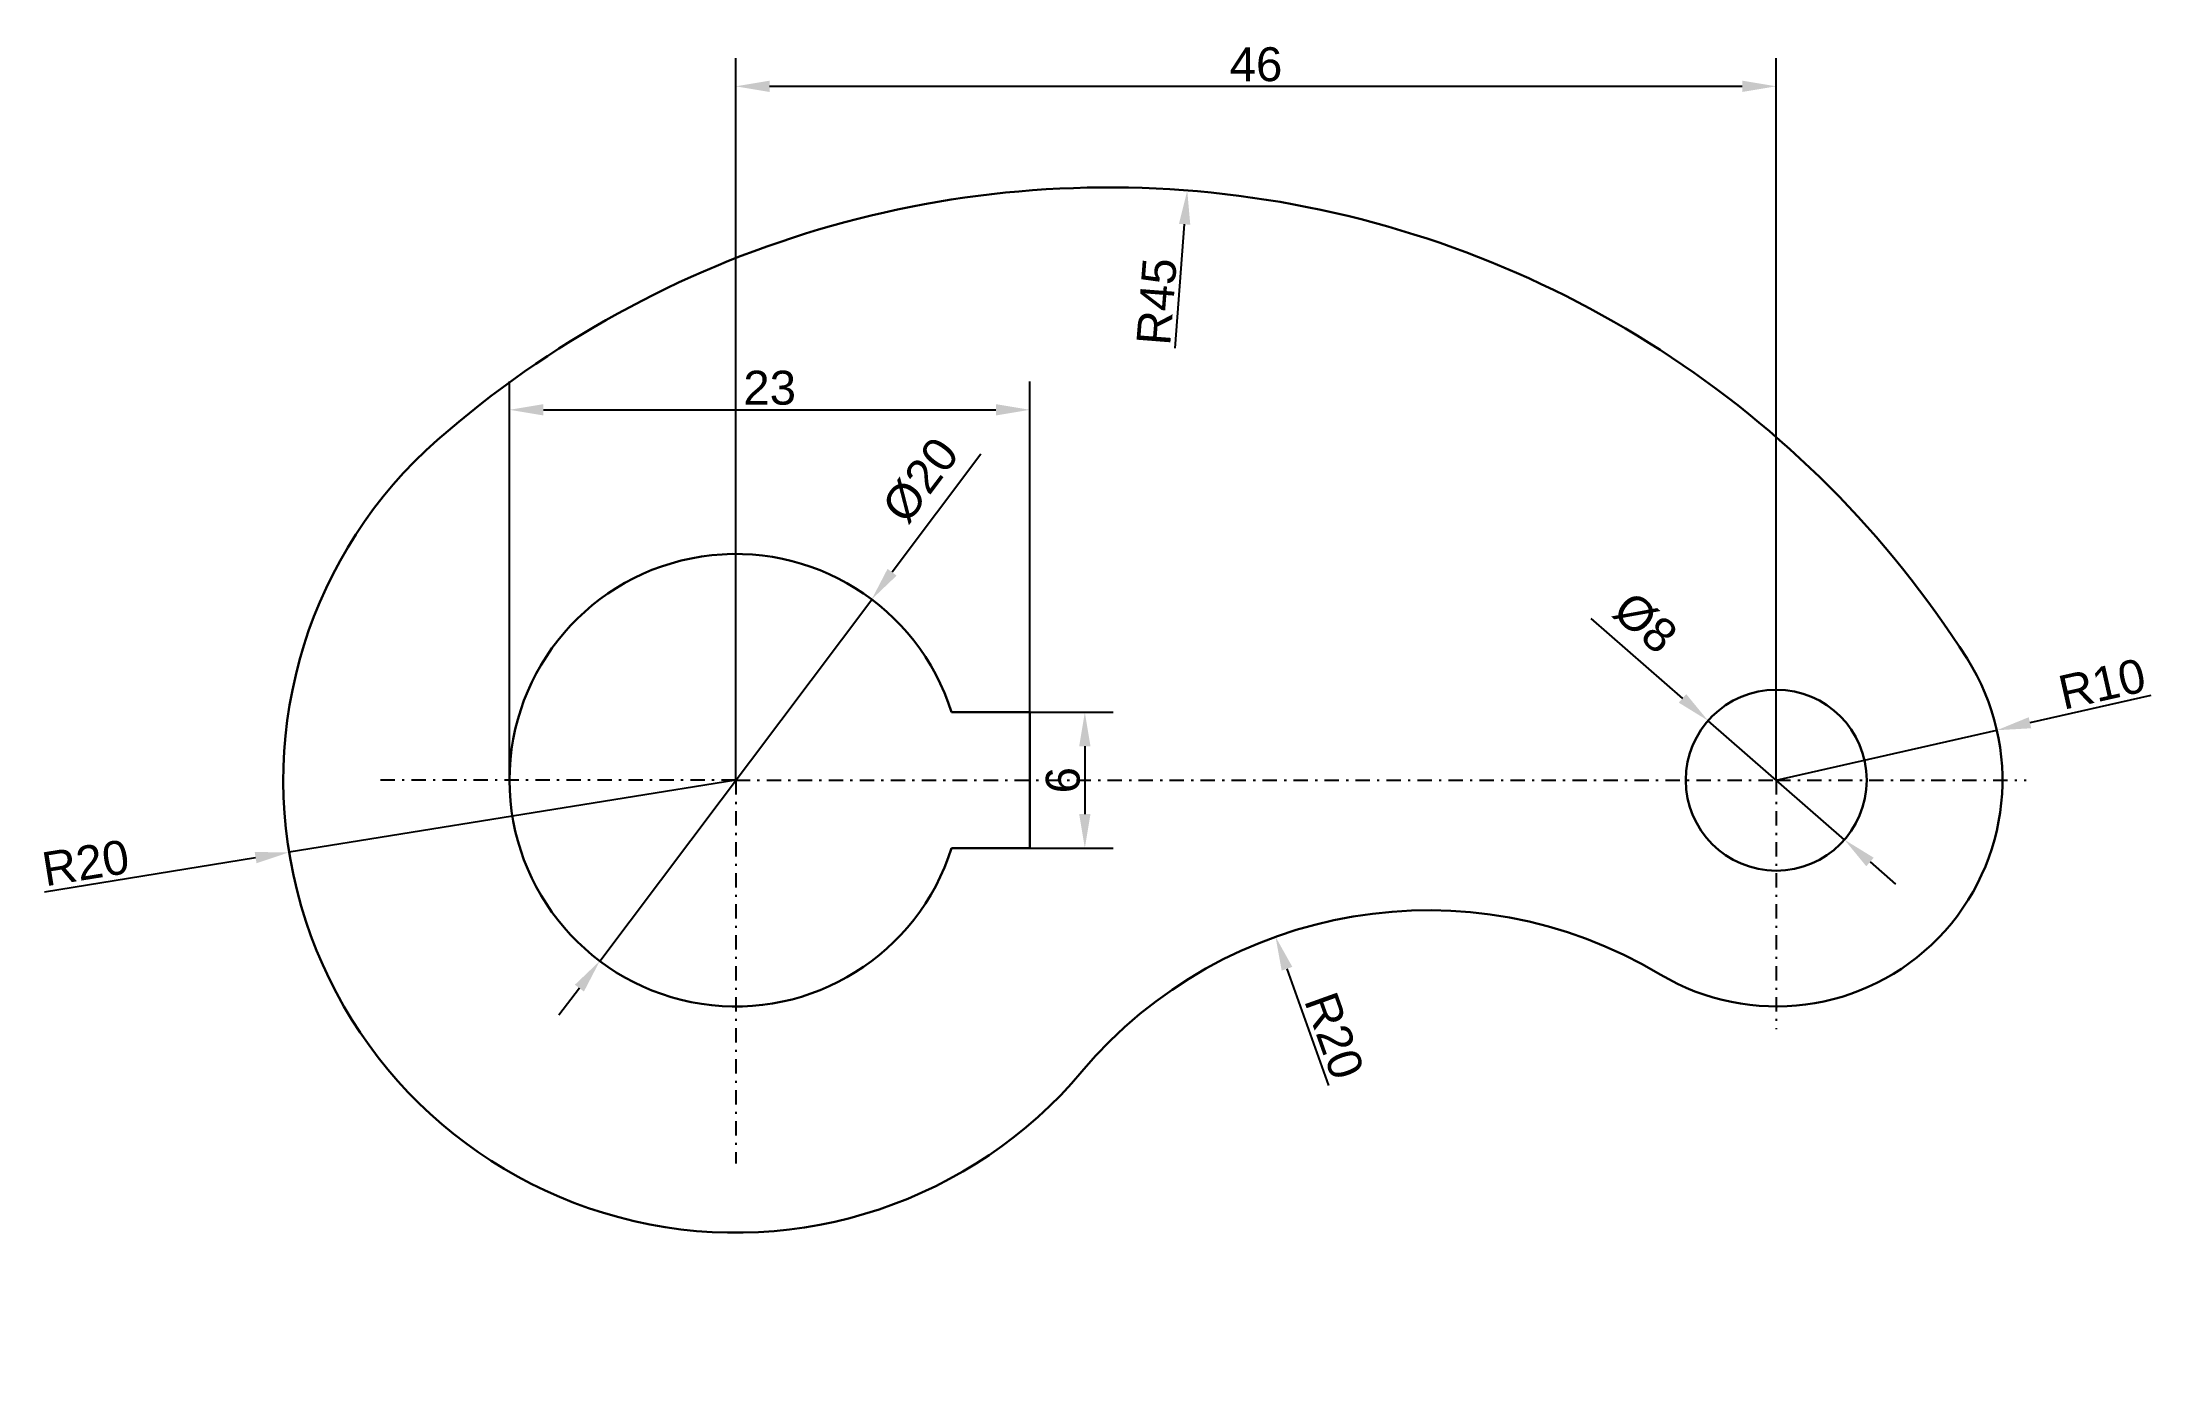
# Model space of a CAD drawing. Header units: millimetres. Extents: x -30.7 to 62.6, y -25.8 to 32.6.
import ezdxf

# ---------------------------------------------------------------- set-up
doc = ezdxf.new("R2010")
doc.units = ezdxf.units.MM
doc.header["$LTSCALE"] = 0.05
doc.linetypes.add('DASHDOT', pattern=[25.4, 12.7, -6.35, 0, -6.35])
doc.layers.add('Axe', color=1, linetype='DASHDOT')
doc.layers.add('Cote', color=7, linetype='Continuous')
doc.layers.add('Groase', color=5, linetype='Continuous', lineweight=30)
doc.styles.get("Standard").update_dxf_attribs({"font": 'Arial.ttf'})
doc.dimstyles.new('ISO-15', dxfattribs={"dimtxt": 1.5, "dimasz": 1.5, "dimexe": 1.25, "dimexo": 0, "dimgap": 0.2, "dimtad": 1, "dimtxsty": 'Standard', "dimcen": 1.5, "dimadec": 0, "dimazin": 0, "dimtfac": 1, "dimtmove": 0, "dimatfit": 3, "dimfxl": 1, "dimarcsym": 0})
doc.dimstyles.new('ISO-15-FI', dxfattribs={"dimtxt": 1.5, "dimasz": 1.5, "dimexe": 1.25, "dimexo": 0.625, "dimtad": 1, "dimtxsty": 'Standard', "dimcen": 1.5, "dimadec": 0, "dimazin": 0, "dimtfac": 1, "dimtmove": 0, "dimatfit": 3, "dimfxl": 1, "dimarcsym": 0})

# ---------------------------------------------------------------- blocks, each defined once
blk = doc.blocks.new('*D4')
at = {"layer": 'Cote', "color": 0, "lineweight": -2, "transparency": 16777216}
for p, q in [((10.834, 14.406), (6.912, 9.191)), ((-6.01, -7.992), (6.01, 7.992)), ((-6.912, -9.191), (-7.814, -10.39))]:
    blk.add_line(p, q, dxfattribs=at)
at = {"layer": 'Cote', "color": 0, "transparency": 16777216}
for points in [[(6.712, 9.341), (7.112, 9.041), (6.01, 7.992)], [(-7.112, -9.041), (-6.712, -9.341), (-6.01, -7.992)]]:
    blk.add_solid(points, dxfattribs=at)
at = {"layer": 'Defpoints', "color": 0, "transparency": 16777216}
for p in [(6.01, 7.992), (-6.01, -7.992)]:
    blk.add_point(p, dxfattribs=at)
at = {"layer": 'Cote', "color": 0, "transparency": 16777216, "insert": (8.179, 13.259), "char_height": 1.5, "attachment_point": 5, "rotation": 53.05507}
blk.add_mtext('%%c20', dxfattribs=at)
blk = doc.blocks.new('*D5')
at = {"layer": 'Cote', "color": 0, "lineweight": -2, "transparency": 16777216}
for p, q in [((37.81, 7.144), (41.855, 3.615)), ((49.014, -2.629), (42.986, 2.629)), ((50.145, -3.615), (51.275, -4.601))]:
    blk.add_line(p, q, dxfattribs=at)
at = {"layer": 'Cote', "color": 0, "transparency": 16777216}
for points in [[(42.02, 3.804), (41.691, 3.427), (42.986, 2.629)], [(50.309, -3.427), (49.98, -3.804), (49.014, -2.629)]]:
    blk.add_solid(points, dxfattribs=at)
at = {"layer": 'Defpoints', "color": 0, "transparency": 16777216}
for p in [(42.986, 2.629), (49.014, -2.629)]:
    blk.add_point(p, dxfattribs=at)
at = {"layer": 'Cote', "color": 0, "transparency": 16777216, "insert": (40.209, 6.952), "char_height": 1.5, "attachment_point": 5, "rotation": 318.9034}
blk.add_mtext('%%c8', dxfattribs=at)
blk = doc.blocks.new('*D6')
at = {"layer": 'Cote', "color": 0, "lineweight": -2, "transparency": 16777216}
for p, q in [((0, 0), (-19.745, -3.186)), ((-30.553, -4.929), (-21.226, -3.424))]:
    blk.add_line(p, q, dxfattribs=at)
at = {"layer": 'Cote', "color": 0, "transparency": 16777216}
blk.add_solid([(-21.265, -3.178), (-21.186, -3.671), (-19.745, -3.186)], dxfattribs=at)
at = {"layer": 'Defpoints', "color": 0, "transparency": 16777216}
for p in [(0, 0), (-19.745, -3.186)]:
    blk.add_point(p, dxfattribs=at)
at = {"layer": 'Cote', "color": 0, "transparency": 16777216, "insert": (-28.742, -3.659), "char_height": 1.5, "attachment_point": 5, "rotation": 9.16485}
blk.add_mtext('R20', dxfattribs=at)
blk = doc.blocks.new('*D7')
at = {"layer": 'Cote', "color": 0, "lineweight": -2, "transparency": 16777216}
for p, q in [((62.56, 3.749), (57.216, 2.539)), ((46, 0), (55.753, 2.208))]:
    blk.add_line(p, q, dxfattribs=at)
at = {"layer": 'Cote', "color": 0, "transparency": 16777216}
blk.add_solid([(57.161, 2.783), (57.271, 2.295), (55.753, 2.208)], dxfattribs=at)
at = {"layer": 'Defpoints', "color": 0, "transparency": 16777216}
for p in [(55.753, 2.208), (46, 0)]:
    blk.add_point(p, dxfattribs=at)
at = {"layer": 'Cote', "color": 0, "transparency": 16777216, "insert": (60.406, 4.252), "char_height": 1.5, "attachment_point": 5, "rotation": 12.75652}
blk.add_mtext('R10', dxfattribs=at)
blk = doc.blocks.new('*D8')
at = {"layer": 'Cote', "color": 0, "lineweight": -2, "transparency": 16777216}
blk.add_line((26.219, -13.492), (24.371, -8.334), dxfattribs=at)
at = {"layer": 'Cote', "color": 0, "transparency": 16777216}
blk.add_solid([(24.607, -8.25), (24.136, -8.418), (23.865, -6.922)], dxfattribs=at)
at = {"layer": 'Defpoints', "color": 0, "transparency": 16777216}
for p in [(23.865, -6.922), (30.609, -25.751)]:
    blk.add_point(p, dxfattribs=at)
at = {"layer": 'Cote', "color": 0, "transparency": 16777216, "insert": (26.457, -11.294), "char_height": 1.5, "attachment_point": 5, "rotation": 289.70418}
blk.add_mtext('R20', dxfattribs=at)
blk = doc.blocks.new('*D9')
at = {"layer": 'Cote', "color": 0, "lineweight": -2, "transparency": 16777216}
blk.add_line((19.42, 19.09), (19.845, 24.569), dxfattribs=at)
at = {"layer": 'Cote', "color": 0, "transparency": 16777216}
blk.add_solid([(19.596, 24.588), (20.095, 24.549), (19.961, 26.064)], dxfattribs=at)
at = {"layer": 'Defpoints', "color": 0, "transparency": 16777216}
for p in [(19.961, 26.064), (16.478, -18.801)]:
    blk.add_point(p, dxfattribs=at)
at = {"layer": 'Cote', "color": 0, "transparency": 16777216, "insert": (18.615, 21.156), "char_height": 1.5, "attachment_point": 5, "rotation": 85.56063}
blk.add_mtext('R45', dxfattribs=at)
blk = doc.blocks.new('*D10')
at = {"layer": 'Cote', "color": 0, "lineweight": -2, "transparency": 16777216}
for p, q in [((0, 0), (0, 31.918)), ((46, 0), (46, 31.918)), ((1.5, 30.668), (44.5, 30.668))]:
    blk.add_line(p, q, dxfattribs=at)
at = {"layer": 'Cote', "color": 0, "transparency": 16777216}
for points in [[(1.5, 30.918), (1.5, 30.418), (0, 30.668)], [(44.5, 30.918), (44.5, 30.418), (46, 30.668)]]:
    blk.add_solid(points, dxfattribs=at)
at = {"layer": 'Defpoints', "color": 0, "transparency": 16777216}
for p in [(46, 30.668), (0, 0), (46, 0)]:
    blk.add_point(p, dxfattribs=at)
at = {"layer": 'Cote', "color": 0, "transparency": 16777216, "insert": (23, 31.634), "char_height": 1.5, "attachment_point": 5}
blk.add_mtext('46', dxfattribs=at)
blk = doc.blocks.new('*D11')
at = {"layer": 'Cote', "color": 0, "lineweight": -2, "transparency": 16777216}
for p, q in [((13, 3), (16.684, 3)), ((15.434, 1.5), (15.434, -1.5)), ((13, -3), (16.684, -3))]:
    blk.add_line(p, q, dxfattribs=at)
at = {"layer": 'Cote', "color": 0, "transparency": 16777216}
for points in [[(15.184, 1.5), (15.684, 1.5), (15.434, 3)], [(15.184, -1.5), (15.684, -1.5), (15.434, -3)]]:
    blk.add_solid(points, dxfattribs=at)
at = {"layer": 'Defpoints', "color": 0, "transparency": 16777216}
for p in [(13, 3), (13, -3), (15.434, -3)]:
    blk.add_point(p, dxfattribs=at)
at = {"layer": 'Cote', "color": 0, "transparency": 16777216, "insert": (14.468, 0), "char_height": 1.5, "attachment_point": 5, "rotation": 90}
blk.add_mtext('6', dxfattribs=at)
blk = doc.blocks.new('*D12')
at = {"layer": 'Cote', "color": 0, "lineweight": -2, "transparency": 16777216}
for p, q in [((-10, 0), (-10, 17.62)), ((13, 0), (13, 17.62)), ((-8.5, 16.37), (11.5, 16.37))]:
    blk.add_line(p, q, dxfattribs=at)
at = {"layer": 'Cote', "color": 0, "transparency": 16777216}
for points in [[(-8.5, 16.62), (-8.5, 16.12), (-10, 16.37)], [(11.5, 16.62), (11.5, 16.12), (13, 16.37)]]:
    blk.add_solid(points, dxfattribs=at)
at = {"layer": 'Defpoints', "color": 0, "transparency": 16777216}
for p in [(13, 16.37), (-10, 0), (13, 0)]:
    blk.add_point(p, dxfattribs=at)
at = {"layer": 'Cote', "color": 0, "transparency": 16777216, "insert": (1.5, 17.337), "char_height": 1.5, "attachment_point": 5}
blk.add_mtext('23', dxfattribs=at)

msp = doc.modelspace()

# ---------------------------------------------------------------- linework, layer by layer
at = {"layer": 'Axe'}
for p, q in [((0, 0), (0, 15.98)), ((46, 0), (46, 13.196)), ((0, 0), (-15.733, 0)), ((0, 0), (0, -16.942)), ((0, 0), (46, 0)), ((46, 0), (46, -11.011)), ((46, 0), (57.055, 0))]:
    msp.add_line(p, q, dxfattribs=at)
at = {"layer": 'Groase'}
for p, q in [((9.539, 3), (13, 3)), ((13, -3), (13, 3)), ((9.539, -3), (13, -3))]:
    msp.add_line(p, q, dxfattribs=at)
msp.add_circle((46, 0), 4, dxfattribs=at)
for centre, radius, start, end in [((16.478, -18.801), 45, 32.49074, 131.23359), ((0, 0), 20, 131.23359, 319.92634), ((0, 0), 10, 17.4576, 342.5424), ((46, 0), 10, 239.13323, 32.49074), ((30.609, -25.751), 20, 59.13323, 139.92634)]:
    msp.add_arc(centre, radius, start, end, dxfattribs=at)

# ---------------------------------------------------------------- dimensions: what is measured, and where the dimension line sits
at = {"layer": 'Cote'}
for base, p1, p2, picture, middle in [((46, 30.668), (0, 0), (46, 0), '*D10', (23, 31.634)), ((13, 16.37), (-10, 0), (13, 0), '*D12', (1.5, 17.337))]:
    dim = msp.add_linear_dim(base=base, p1=p1, p2=p2, dimstyle='ISO-15', dxfattribs=at)
    dim.commit()
    dim.dimension.update_dxf_attribs({"geometry": picture, "text_midpoint": middle})
for center, mpoint, picture, middle in [((16.478, -18.801), (19.961, 26.064), '*D9', (19.575, 21.082)), ((0, 0), (-19.745, -3.186), '*D6', (-28.588, -4.612)), ((30.609, -25.751), (23.865, -6.922), '*D8', (25.548, -11.619))]:
    dim = msp.add_radius_dim(center=center, mpoint=mpoint, dimstyle='ISO-15', dxfattribs=at)
    dim.commit()
    dim.dimension.update_dxf_attribs({"geometry": picture, "text_midpoint": middle, "dimtype": 164})
for p1, p2, picture, middle in [((-6.01, -7.992), (6.01, 7.992), '*D4', (8.179, 13.259)), ((49.014, -2.629), (42.986, 2.629), '*D5', (40.209, 6.952))]:
    dim = msp.add_diameter_dim_2p(p1=p1, p2=p2, dimstyle='ISO-15-FI', override={"dimpost": '%%c<>'}, dxfattribs=at)
    dim.commit()
    dim.dimension.update_dxf_attribs({"geometry": picture, "text_midpoint": middle})
dim = msp.add_radius_dim(center=(46, 0), mpoint=(55.753, 2.208), dimstyle='ISO-15', dxfattribs=at)
dim.commit()
dim.dimension.update_dxf_attribs({"geometry": '*D7', "text_midpoint": (60.406, 4.252)})
dim = msp.add_linear_dim(base=(15.434, -3), p1=(13, 3), p2=(13, -3), angle=90, dimstyle='ISO-15', dxfattribs=at)
dim.commit()
dim.dimension.update_dxf_attribs({"geometry": '*D11', "text_midpoint": (14.468, 0)})

doc.saveas('drawing.dxf')
